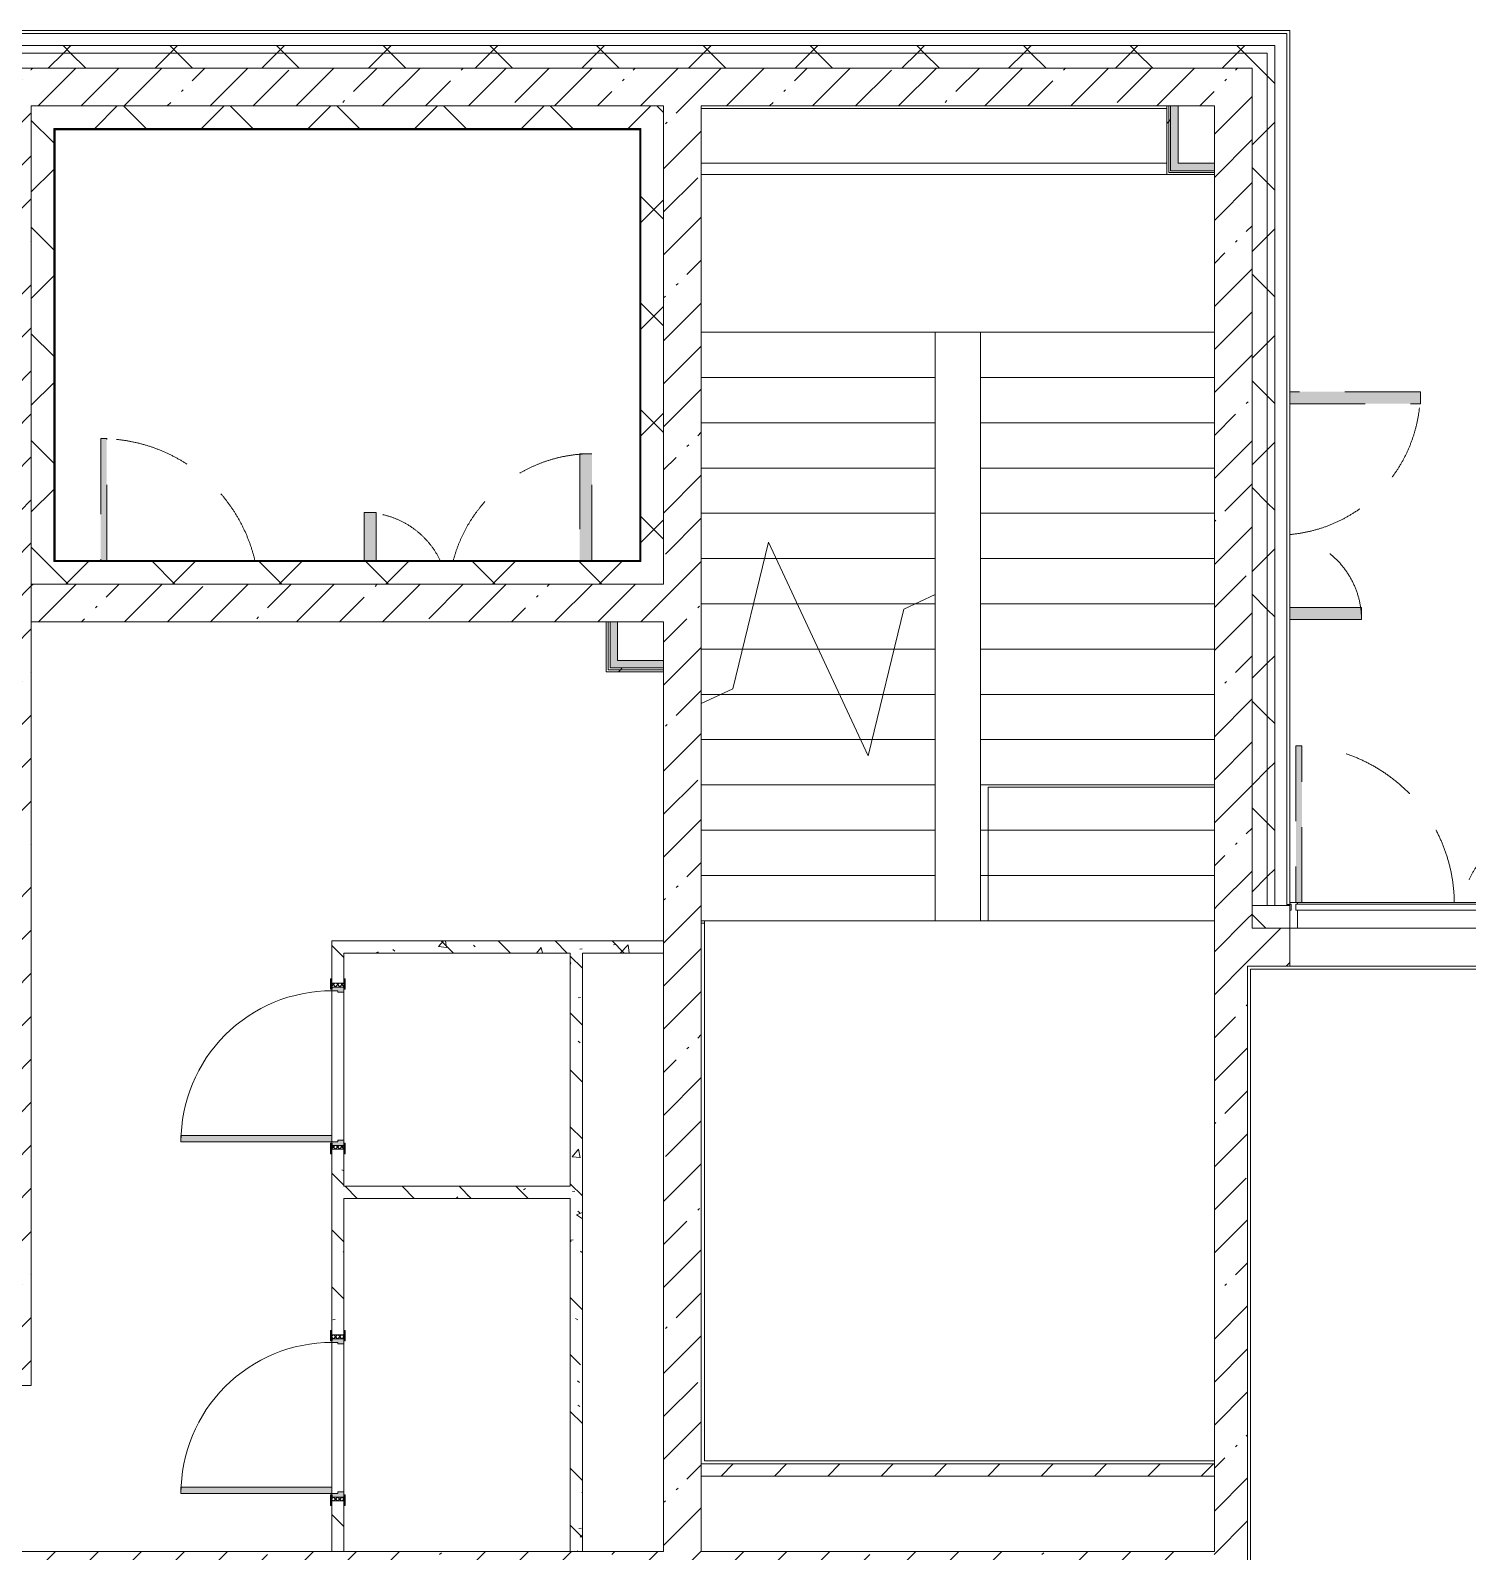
# Model space of a CAD drawing. Header units: millimetres. Extents: x -3917 to 185442, y -8553 to 29000.
# Drawn here: x 143396 to 152920, y 17270 to 27350 of the extents above; entities that cross this region are included whole.
import ezdxf

# ---------------------------------------------------------------- set-up
doc = ezdxf.new("R2010")
doc.units = ezdxf.units.MM
doc.linetypes.add('200_ШТРИХ__ш1_п0_6_', pattern=[800, 500, -300])
for name, color, linetype, lineweight in [('A-DETL-MBND-1', 7, '200_ШТРИХ__ш1_п0_6_', 9), ('A-GLAZ-2', 7, 'Continuous', 5), ('A-GLAZ-CWMG-4', 7, 'Continuous', 5), ('A-WALL', 7, 'Continuous', 9), ('A-WALL-4', 7, 'Continuous', 5), ('I-WALL-4', 7, 'Continuous', 5), ('S-STRS-1', 7, 'Continuous', 5), ('S-STRS-MBND-1', 7, 'Continuous', 5)]:
    doc.layers.add(name, color=color, linetype=linetype, lineweight=lineweight)
for name, color, linetype, lineweight, true_color in [('A-DOOR-1', 7, 'Continuous', 5, 0xaaaaaa), ('A-DOOR-2', 7, 'Continuous', 5, 0xe2e2e2), ('A-DOOR-FRAM-1', 7, 'Continuous', 5, 0xe2e2e2), ('A-DOOR-FRAM-2', 7, 'Continuous', 5, 0xaaaaaa), ('A-FLOR-2', 7, 'Continuous', 5, 0xaaaaaa), ('I-WALL-3', 7, 'Continuous', 9, 0xe7e7e7), ('I-WALL-6', 7, 'Continuous', 5, 0x787878)]:
    doc.layers.add(name, color=color, linetype=linetype, lineweight=lineweight, true_color=true_color)
pattern_1 = [(45, (58431.5, 0), (-353.5534, 353.5534), []), (135, (58431.5, 0), (-353.5534, -353.5534), [])]
pattern_2 = [(45, (58431.5, 0), (-285.1231, 285.1231), []), (45, (58716.64, 0), (-285.1231, 285.1231), [504.031, -100.806, 16.764, -84.042])]
pattern_3 = [(135, (58431.5, 0), (-377.1708, -377.1708), [533.4, -88.9, 17.78, -88.9]), (135, (58431.5, 376.94), (-377.1708, -377.1708), []), (50, (58431.5, 0), (637.6445, -55.7866), [66.675, -733.425]), (355, (58431.5, 0), (-123.3494, 668.699), [53.34, -586.74]), (100.451, (58484.65, -4.65), (514.299, 612.908), [56.665, -623.315]), (46.184, (58431.5, 177.8), (948.7764, -147.15), [100.012, -1100.137]), (96.636, (58510.6, 165.5), (830.909, 865.997), [84.998, -934.973]), (351.184, (58431.5, 177.8), (830.918, 865.988), [80.01, -880.11]), (21, (58520.4, 133.35), (530.6506, -357.9283), [66.675, -733.425]), (326, (58520.4, 133.35), (216.308, 644.6585), [53.34, -586.74]), (71.451, (58564.64, 103.5), (746.9596, 286.7243), [56.665, -623.315]), (37.5, (58431.52, 0), (10.81053, 295.9426), [16.764, -562.864, 16.764, -578.866, -588.962]), (37.5, (58431.52, 0), (10.81053, 295.9426), [-1175.258, 16.764, -572.198]), (7.5, (58431.52, 0), (233.8692, 350.6318), [16.764, -322.834, 16.764, -549.529, -224.472]), (7.5, (58431.52, 0), (233.8692, 350.6318), [-905.891, 16.764, -207.708]), (327.5, (58233.27, 0), (474.5678, -20.0513), [16.764, -205.486, 16.764, -676.656, -920.115]), (327.5, (58233.27, 0), (474.5678, -20.0513), [-915.67, 16.764, -903.351]), (317.5, (58144.37, 0), (518.4522, 88.9934), [16.764, -272.161, 16.764, -443.738, -653.415]), (317.5, (58144.37, 0), (518.4522, 88.9934), [-749.427, 16.764, -636.651])]
pattern_4 = [(45, (58431.5, 0), (-530.33, 530.33), []), (135, (58431.5, 0), (-530.33, -530.33), [])]

# ---------------------------------------------------------------- blocks, each defined once
blk = doc.blocks.new('110_Дверь_СКБ_2Ст_Внутренняя - ДН-7д_л__ ДОО_Дв_1450x2100h_Загрузочная_ Помещение холодильных камер-21737406-2_10_1_птичка')
at = {"layer": 'A-DETL-MBND-1'}
for points in [[(767.5, 283), (767.5, 990), (687.5, 990), (687.5, 283)], [(-662.5, 283), (-662.5, 600), (-742.5, 600), (-742.5, 283)]]:
    blk.add_hatch(color=256, dxfattribs=at).paths.add_polyline_path(points)
for p, q in [((767.5, 990), (687.5, 990)), ((687.5, 990), (687.5, 283)), ((767.5, 283), (767.5, 990)), ((-742.5, 600), (-742.5, 283)), ((-662.5, 600), (-742.5, 600)), ((-662.5, 283), (-662.5, 600))]:
    blk.add_line(p, q, dxfattribs=at)
for centre, radius, start, end in [((767.5, 40), 950, 90, 165), ((-742.5, 40), 560, 26.05405, 90)]:
    blk.add_arc(centre, radius, start, end, dxfattribs=at)
blk = doc.blocks.new('110_Дверь_СКБ_1Ст_Внутренняя1 - ДН-6д_ ДОО_Дв_1150x2100-24253098-2_10_1_птичка')
at = {"layer": 'A-DETL-MBND-1'}
blk.add_hatch(color=256, dxfattribs=at).paths.add_polyline_path([(-472.5, 283), (-472.5, 1090), (-512.5, 1090), (-512.5, 283)])
for p, q in [((-512.5, 1090), (-512.5, 283)), ((-472.5, 1090), (-512.5, 1090)), ((-472.5, 283), (-472.5, 1090))]:
    blk.add_line(p, q, dxfattribs=at)
blk.add_arc((-512.5, 40), 1050, 13.41257, 90, dxfattribs=at)
blk = doc.blocks.new('110_Дверь_СКБ_2Ст_Внутренняя - ДН-4д_ ДОО_Дв_1450x2100h_Лестничная клетка-23615437-2_10_1_птичка')
at = {"layer": 'A-DETL-MBND-1'}
for points in [[(-663, 990), (-743, 990), (-743, 125), (-663, 125), (-663, 279)], [(767, 125), (767, 600), (687, 600), (687, 125)]]:
    blk.add_hatch(color=256, dxfattribs=at).paths.add_polyline_path(points)
for p, q in [((-743, 990), (-743, 125)), ((-663, 990), (-743, 990)), ((-663, 125), (-663, 990)), ((767, 600), (687, 600)), ((687, 600), (687, 125)), ((767, 125), (767, 600))]:
    blk.add_line(p, q, dxfattribs=at)
for centre, radius, start, end in [((-743, 40), 950, 5.1855, 90), ((767, 40), 560, 90, 171.0757)]:
    blk.add_arc(centre, radius, start, end, dxfattribs=at)
blk = doc.blocks.new('110_Дверь_СКБ_1Ст_Внутренняя1 - Д-3 _п_ 1100x2100h_много всего-32422909-2_10_1_птичка')
at = {"layer": 'A-DOOR-1'}
h = blk.add_hatch(dxfattribs=at)
h.set_pattern_fill('FP_155', color=256, style=0, pattern_type=2)
h.set_pattern_definition([(135, (1751.41, 104.685), (-14.14214, -14.14214), []), (225, (1751.41, 104.685), (14.14214, -14.14214), [])])
h.paths.add_polyline_path([(537.5, -40), (562.5, -40), (562.5, 40), (537.5, 40)])
at = {"layer": 'A-DOOR-2'}
h = blk.add_hatch(color=256, dxfattribs=at)
h.paths.add_polyline_path([(-512.5, 40), (-512.5, -40), (-477.5, -40), (-477.5, 0), (-487.5, 0), (-487.5, 40)])
h.paths.add_polyline_path([(502.5, 0), (502.5, -40), (537.5, -40), (537.5, 40), (512.5, 40), (512.5, 0)])
at = {"layer": 'A-DOOR-FRAM-1'}
for points in [[(-487.5, 1040), (-487.5, 40), (-447.5, 40), (-447.5, 1040)], [(-567.5, 40), (-497.5, 40), (-497.5, 48), (-567.5, 48)], [(522.5, 40), (592.5, 40), (592.5, 48), (522.5, 48)], [(-567.5, -48), (-497.5, -48), (-497.5, -40), (-567.5, -40)], [(522.5, -48), (592.5, -48), (592.5, -40), (522.5, -40)]]:
    blk.add_hatch(color=256, dxfattribs=at).paths.add_polyline_path(points)
at = {"layer": 'A-DOOR-FRAM-2'}
h = blk.add_hatch(dxfattribs=at)
h.set_pattern_fill('FP_156', color=256, style=0, pattern_type=2)
h.set_pattern_definition([(45, (-371.384, 104.685), (-14.1421, 14.1421), []), (135, (-371.384, 104.685), (-14.1421, -14.1421), [])])
h.paths.add_polyline_path([(-537.5, 40), (-537.5, -40), (-512.5, -40), (-512.5, 40)])
at = {"layer": 'A-DOOR-1'}
for p, q in [((-487.5, 1040), (-487.5, 40)), ((-447.5, 1040), (-487.5, 1040)), ((-447.5, 40), (-447.5, 1040)), ((-487.5, 40), (-447.5, 40))]:
    blk.add_line(p, q, dxfattribs=at)
blk.add_arc((-487.5, 40), 1000, 360, 90, dxfattribs=at)
at = {"layer": 'A-DOOR-FRAM-2'}
for p, q in [((-497.5, 48), (-567.5, 48)), ((-567.5, 48), (-567.5, 40)), ((-567.5, 40), (-497.5, 40)), ((-512.5, 40), (-537.5, 40)), ((-537.5, 40), (-537.5, -40)), ((-487.5, 40), (-512.5, 40)), ((-512.5, 40), (-512.5, -40)), ((-512.5, -40), (-512.5, 40)), ((-497.5, 40), (-512.5, 40)), ((-512.5, 40), (-512.5, 39)), ((-512.5, 39), (-497.5, 39)), ((-497.5, 40), (-497.5, 48)), ((-497.5, 39), (-497.5, 40)), ((-487.5, 0), (-487.5, 40)), ((-477.5, 0), (-487.5, 0)), ((-477.5, -40), (-477.5, 0)), ((512.5, 0), (502.5, 0)), ((502.5, 0), (502.5, -40)), ((512.5, 40), (512.5, 0)), ((537.5, 40), (512.5, 40)), ((592.5, 48), (522.5, 48)), ((522.5, 48), (522.5, 40)), ((537.5, 40), (522.5, 40)), ((522.5, 40), (522.5, 39)), ((522.5, 40), (592.5, 40)), ((522.5, 39), (537.5, 39)), ((537.5, -40), (537.5, 40)), ((562.5, 40), (537.5, 40)), ((537.5, 40), (537.5, -40)), ((537.5, 39), (537.5, 40)), ((562.5, -40), (562.5, 40)), ((592.5, 40), (592.5, 48)), ((-497.5, -40), (-567.5, -40)), ((-567.5, -40), (-567.5, -48)), ((-567.5, -48), (-497.5, -48)), ((-537.5, -40), (-512.5, -40)), ((-497.5, -39), (-512.5, -39)), ((-512.5, -39), (-512.5, -40)), ((-512.5, -40), (-477.5, -40)), ((-512.5, -40), (-497.5, -40)), ((-497.5, -40), (-497.5, -39)), ((-497.5, -48), (-497.5, -40)), ((502.5, -40), (537.5, -40)), ((537.5, -39), (522.5, -39)), ((522.5, -39), (522.5, -40)), ((522.5, -40), (537.5, -40)), ((592.5, -40), (522.5, -40)), ((522.5, -40), (522.5, -48)), ((522.5, -48), (592.5, -48)), ((537.5, -40), (537.5, -39)), ((537.5, -40), (562.5, -40)), ((592.5, -48), (592.5, -40))]:
    blk.add_line(p, q, dxfattribs=at)
blk = doc.blocks.new('DRS_ДПУ_распашная__2Ст_Прямоугольная1 - ВН-4_ Нр_ДО_1500х2200 глухая-26741401-2_10_1_птичка')
at = {"layer": 'A-DETL-MBND-1'}
h = blk.add_hatch(color=256, dxfattribs=at)
h.paths.add_polyline_path([(-760, 10), (-730, 10), (-730, 1050), (-770, 1050), (-770, 10)])
h.paths.add_polyline_path([(-760, 0), (-760, 10), (-770, 0)])
h = blk.add_hatch(color=256, dxfattribs=at)
h.paths.add_polyline_path([(760, 0), (770, 0), (760, 10)])
h.paths.add_polyline_path([(770, 10), (770, 423), (730, 423), (735, 10), (760, 10)])
for p, q in [((-770, 1050), (-770, 10)), ((-730, 1050), (-770, 1050)), ((-730, 10), (-730, 1050)), ((770, 423), (730, 423)), ((730, 423), (730, 10)), ((770, 10), (770, 423))]:
    blk.add_line(p, q, dxfattribs=at)
for centre, radius, start, end in [((-770, 0), 1050, 0.552, 90), ((770, 0), 423, 90, 178.6103)]:
    blk.add_arc(centre, radius, start, end, dxfattribs=at)
blk = doc.blocks.new('Прямоугольный импост - Импост структурный с накладкой - 170мм-23713232-2_10_1_птичка')
at = {"layer": 'A-DETL-MBND-1'}
blk.add_line((0, 0), (-10, 0), dxfattribs=at)
blk = doc.blocks.new('Прямоугольный импост - Импост структурный с накладкой - 170мм-22874499-2_10_1_птичка')
at = {"layer": 'A-GLAZ-CWMG-4'}
for p, q in [((0, 160), (-50, 160)), ((-50, 160), (-50, 40)), ((0, 40), (0, 160)), ((-50, 40), (-40, 40)), ((-40, 0), (-50, 0)), ((-50, 0), (-50, -10)), ((-40, 40), (-40, 0)), ((-10, 0), (-10, 40)), ((-10, 40), (0, 40)), ((0, 0), (-10, 0)), ((0, -10), (0, 0)), ((-50, -10), (0, -10))]:
    blk.add_line(p, q, dxfattribs=at)
blk = doc.blocks.new('PNS_Панель прямоугольная1 - Нр_Стекло - 40мм-22959730-2_10_1_птичка')
at = {"layer": 'A-GLAZ-2'}
for p, q in [((-770, 0), (770, 0)), ((770, 0), (-770, 0)), ((-760, -40), (760, -40))]:
    blk.add_line(p, q, dxfattribs=at)
blk = doc.blocks.new('Прямоугольный импост - Импост структурный с накладкой - 170мм-22855553-2_10_1_птичка')
at = {"layer": 'A-GLAZ-CWMG-4'}
for p, q in [((93360, 21560), (93360, 21570)), ((93360, 21570), (94880, 21570)), ((94880, 21570), (94880, 21560)), ((93360, 21400), (94880, 21400))]:
    blk.add_line(p, q, dxfattribs=at)
blk = doc.blocks.new('Зашивка приборов отопления33 - Зашивка приборов отопления-33324347-2_10_1_птичка')
at = {"layer": 'A-WALL-4'}
for p, q in [((124366, 19499), (121281, 19499)), ((121281, 19136), (124366, 19136)), ((124366, 19136), (121281, 19136)), ((121281, 19061), (124366, 19061))]:
    blk.add_line(p, q, dxfattribs=at)

msp = doc.modelspace()

# ---------------------------------------------------------------- hatches: boundary and pattern name
at = {"layer": 'A-WALL-4'}
h = msp.add_hatch(dxfattribs=at)
h.set_pattern_fill('FP_115', color=256, style=0, pattern_type=2)
h.set_pattern_definition(pattern_1)
h.paths.add_polyline_path([(150040.3, 27200), (151591.5, 27200), (151591.5, 27250), (138781.5, 27250), (138781.5, 27200), (148185.3, 27200)])
h.paths.add_polyline_path([(136281.5, 27200), (136281.5, 27250), (134771.5, 27250), (134771.5, 27200), (136127.5, 27200)])
h.paths.add_polyline_path([(126388.5, 27200), (126391.5, 27200), (126388.5, 27250), (124591.5, 27250), (124591.5, 27200), (125924.8, 27200)])
h.paths.add_polyline_path([(127779.8, 27200), (132671.5, 27200), (132671.5, 27250), (127291.5, 27250), (127291.5, 27200)])
h.paths.add_polyline_path([(122611.5, 27200), (123691.5, 27200), (123691.5, 27250), (122611.5, 27250)])
h.paths.add_polyline_path([(113441.4, 27200), (113441.4, 27250), (112291.7, 27250), (112291.7, 27200), (112939.5, 27200)])
h.paths.add_polyline_path([(108301.9, 27200), (109191.7, 27200), (109191.7, 27250), (108091.8, 27250), (108091.8, 27200)])
h.paths.add_polyline_path([(114341.4, 27200), (115591.5, 27200), (115591.5, 27250), (114341.4, 27250)])
h.paths.add_polyline_path([(119471.5, 27200), (119471.5, 27250), (118291.5, 27250), (118291.5, 27200), (119432.1, 27200)])
h.paths.add_polyline_path([(102838.5, 27200), (102838.5, 27250), (100441.5, 27250), (100441.5, 27200), (101809.3, 27200)])
h.paths.add_polyline_path([(105938.5, 27200), (107191.8, 27200), (107191.8, 27250), (105938.5, 27250)])
h = msp.add_hatch(dxfattribs=at)
h.set_pattern_fill('FP_115', color=256, style=0, pattern_type=2)
h.set_pattern_definition(pattern_1)
h.paths.add_polyline_path([(151641.5, 21550), (151641.5, 27250), (151591.5, 27250), (151591.5, 21550)])
h = msp.add_hatch(dxfattribs=at)
h.set_pattern_fill('FP_115', color=256, style=0, pattern_type=2)
h.set_pattern_definition(pattern_1)
h.paths.add_polyline_path([(150040.3, 27100), (151491.5, 27100), (151491.5, 27200), (138781.5, 27200), (138781.5, 27100), (148185.3, 27100)])
h.paths.add_polyline_path([(123691.5, 27100), (123691.5, 27200), (122611.5, 27200), (122611.5, 27100), (123386.7, 27100)])
h.paths.add_polyline_path([(127291.5, 27100), (132671.5, 27100), (132671.5, 27200), (127291.5, 27200)])
h.paths.add_polyline_path([(126391.5, 27100), (126388.5, 27200), (124591.5, 27200), (124591.5, 27100), (126388.5, 27100)])
h.paths.add_polyline_path([(136281.5, 27100), (136281.5, 27200), (134771.5, 27200), (134771.5, 27100), (136127.5, 27100)])
h.paths.add_polyline_path([(118504.6, 27100), (119471.5, 27100), (119471.5, 27200), (118291.5, 27200), (118291.5, 27100)])
h.paths.add_polyline_path([(112291.7, 27100), (113441.4, 27100), (113441.4, 27200), (112291.7, 27200)])
h.paths.add_polyline_path([(115258.3, 27100), (115591.5, 27100), (115591.5, 27200), (114341.4, 27200), (114341.4, 27100), (114794.5, 27100)])
h.paths.add_polyline_path([(105938.5, 27100), (107191.8, 27100), (107191.8, 27200), (105938.5, 27200)])
h.paths.add_polyline_path([(108796.3, 27100), (109191.7, 27100), (109191.7, 27200), (108091.8, 27200), (108091.8, 27100), (108301.9, 27100)])
h.paths.add_polyline_path([(102838.5, 27100), (102838.5, 27200), (100491.5, 27200), (100491.5, 27100), (101809.3, 27100)])
h = msp.add_hatch(dxfattribs=at)
h.set_pattern_fill('FP_115', color=256, style=0, pattern_type=2)
h.set_pattern_definition(pattern_1)
h.paths.add_polyline_path([(151591.5, 21550), (151591.5, 27200), (151491.5, 27200), (151491.5, 21550)])
h = msp.add_hatch(dxfattribs=at)
h.set_pattern_fill('FP_115', color=256, style=0, pattern_type=2)
h.set_pattern_definition(pattern_1)
h.paths.add_polyline_path([(143551.5, 23680), (143547.7, 26850), (143401.5, 26850), (143401.5, 23680), (143547.7, 23680)])
h = msp.add_hatch(dxfattribs=at)
h.set_pattern_fill('FP_115', color=256, style=0, pattern_type=2)
h.set_pattern_definition(pattern_1)
h.paths.add_polyline_path([(146330.2, 26700), (147441.5, 26700), (147441.5, 26850), (143551.5, 26850), (143554.5, 26700), (144475.2, 26700)])
h = msp.add_hatch(dxfattribs=at)
h.set_pattern_fill('FP_115', color=256, style=0, pattern_type=2)
h.set_pattern_definition(pattern_1)
h.paths.add_polyline_path([(147591.5, 23680), (147591.5, 26850), (147441.5, 26850), (147441.5, 23680)])
h = msp.add_hatch(dxfattribs=at)
h.set_pattern_fill('FP_115', color=256, style=0, pattern_type=2)
h.set_pattern_definition(pattern_1)
h.paths.add_polyline_path([(147441.5, 23680), (147438.5, 23830), (143551.5, 23830), (143551.5, 23680), (147433.5, 23680)])
h = msp.add_hatch(dxfattribs=at)
h.set_pattern_fill('FP_115', color=256, style=0, pattern_type=2)
h.set_pattern_definition(pattern_1)
h.paths.add_polyline_path([(183661.5, 21400), (183661.5, 21550), (178581.7, 21550), (178581.7, 21400), (183511.5, 21400)])
h.paths.add_polyline_path([(177681.7, 21400), (177681.7, 21550), (176332, 21550), (176332, 21400), (176938.4, 21400)])
h.paths.add_polyline_path([(164880.6, 21400), (165282, 21400), (165282, 21550), (163981.7, 21550), (163981.7, 21400), (164481.5, 21400)])
h.paths.add_polyline_path([(167482, 21400), (167482, 21550), (166182, 21550), (166182, 21400), (166735.7, 21400)])
h.paths.add_polyline_path([(168382, 21400), (169681.5, 21400), (169681.5, 21550), (168382, 21550)])
h.paths.add_polyline_path([(174532, 21400), (175432, 21400), (175432, 21550), (174032, 21550), (174032, 21400), (174155.8, 21400)])
h.paths.add_polyline_path([(170581.5, 21400), (171732, 21400), (171732, 21550), (170581.5, 21550)])
h.paths.add_polyline_path([(158388, 21400), (159581.5, 21400), (159581.5, 21550), (155041.5, 21550), (155041.5, 21400), (157460.5, 21400)])
h.paths.add_polyline_path([(160481.5, 21400), (161681.7, 21400), (161681.7, 21550), (160481.5, 21550)])
h.paths.add_polyline_path([(151741.5, 21400), (151741.5, 21550), (151491.5, 21550), (151491.5, 21400)])
at = {"layer": 'I-WALL-3'}
for points in [[(151001.5, 26420), (151001.5, 26850), (150951.5, 26850), (150951.5, 26420), (150967.8, 26420)], [(151241.5, 26420), (151241.5, 26470), (151001.5, 26470), (151001.5, 26420)], [(147286.5, 23125), (147286.5, 23430), (147236.5, 23430), (147236.5, 23125), (147257.7, 23125)], [(147591.5, 23125), (147591.5, 23175), (147286.5, 23175), (147286.5, 23125)]]:
    msp.add_hatch(color=256, dxfattribs=at).paths.add_polyline_path(points)
at = {"layer": 'I-WALL-4'}
h = msp.add_hatch(dxfattribs=at)
h.set_pattern_fill('FP_123', color=256, style=0, pattern_type=2)
h.set_pattern_definition(pattern_2)
h.paths.add_polyline_path([(143181.5, 18370), (143401.5, 18370), (143401.5, 27100), (143181.5, 27100), (143181.5, 18740.9)])
h = msp.add_hatch(dxfattribs=at)
h.set_pattern_fill('FP_123', color=256, style=0, pattern_type=2)
h.set_pattern_definition(pattern_2)
h.paths.add_polyline_path([(147591.5, 26850), (147591.5, 27100), (143401.5, 27100), (143401.5, 26850), (147441.5, 26850)])
h = msp.add_hatch(dxfattribs=at)
h.set_pattern_fill('FP_123', color=256, style=0, pattern_type=2)
h.set_pattern_definition(pattern_2)
h.paths.add_polyline_path([(147591.5, 17270), (147841.5, 17270), (147841.5, 27100), (147591.5, 27100), (147591.5, 18162.4)])
h = msp.add_hatch(dxfattribs=at)
h.set_pattern_fill('FP_123', color=256, style=0, pattern_type=2)
h.set_pattern_definition(pattern_2)
h.paths.add_polyline_path([(150040.3, 26850), (151241.5, 26850), (151241.5, 27100), (147841.5, 27100), (147841.5, 26850), (148185.3, 26850)])
h = msp.add_hatch(dxfattribs=at)
h.set_pattern_fill('FP_123', color=256, style=0, pattern_type=2)
h.set_pattern_definition(pattern_2)
h.paths.add_polyline_path([(151461.5, 21550), (151491.5, 21558), (151491.5, 27100), (151241.5, 27100), (151241.5, 21550), (151431.6, 21550)])
h.paths.add_polyline_path([(151491.5, 21400), (151491.5, 21550), (151461.5, 21550), (151461.5, 21400)])
h = msp.add_hatch(dxfattribs=at)
h.set_pattern_fill('FP_227', color=256, style=0, pattern_type=2)
h.set_pattern_definition(pattern_4)
h.paths.add_polyline_path([(150939, 26395), (150939, 26850), (150926.5, 26850), (150926.5, 26395)])
h = msp.add_hatch(dxfattribs=at)
h.set_pattern_fill('FP_227', color=256, style=0, pattern_type=2)
h.set_pattern_definition(pattern_4)
h.paths.add_polyline_path([(150951.5, 26407.5), (150951.5, 26850), (150939, 26850), (150939, 26407.5)])
h = msp.add_hatch(dxfattribs=at)
h.set_pattern_fill('FP_123', color=256, style=0, pattern_type=2)
h.set_pattern_definition(pattern_2)
h.paths.add_polyline_path([(147591.5, 23430), (147591.5, 23680), (143401.5, 23680), (143401.5, 23430), (147286.5, 23430)])
h = msp.add_hatch(dxfattribs=at)
h.set_pattern_fill('FP_227', color=256, style=0, pattern_type=2)
h.set_pattern_definition(pattern_4)
h.paths.add_polyline_path([(147224, 23100), (147591.5, 23100), (147591.5, 23112.5), (147224, 23112.5)])
h = msp.add_hatch(dxfattribs=at)
h.set_pattern_fill('FP_227', color=256, style=0, pattern_type=2)
h.set_pattern_definition(pattern_4)
h.paths.add_polyline_path([(147591.5, 23112.5), (147591.5, 23125), (147236.5, 23125), (147236.5, 23112.5), (147286.5, 23112.5)])
h = msp.add_hatch(dxfattribs=at)
h.set_pattern_fill('FP_123', color=256, style=0, pattern_type=2)
h.set_pattern_definition(pattern_2)
h.paths.add_polyline_path([(151431.5, 13400), (151461.5, 13400), (151461.5, 13620), (151431.5, 13620), (151431.6, 13628), (151461.5, 13628), (151461.5, 21550), (151241.5, 21550), (151241.5, 13400)])
h = msp.add_hatch(dxfattribs=at)
h.set_pattern_fill('FP_123', color=256, style=0, pattern_type=2)
h.set_pattern_definition(pattern_2)
h.paths.add_polyline_path([(159011.5, 21150), (159011.5, 21400), (155041.5, 21400), (155041.5, 21150), (158751.5, 21150)])
h.paths.add_polyline_path([(151741.5, 21150), (151741.5, 21400), (151461.5, 21400), (151461.5, 21150)])
h = msp.add_hatch(dxfattribs=at)
h.set_pattern_fill('FP_127', color=256, style=0, pattern_type=2)
h.set_pattern_definition([(45, (58431.52, 0), (-176.7767, 176.7767), [])])
h.paths.add_polyline_path([(151241.5, 17770), (151241.5, 17850), (147841.5, 17850), (147841.5, 17770), (150040.3, 17770)])
h = msp.add_hatch(dxfattribs=at)
h.set_pattern_fill('FP_123', color=256, style=0, pattern_type=2)
h.set_pattern_definition(pattern_2)
h.paths.add_polyline_path([(143181.5, 16300), (143401.5, 16300), (143401.5, 17270), (143181.5, 17270), (143181.5, 17005.5)])
h = msp.add_hatch(dxfattribs=at)
h.set_pattern_fill('FP_123', color=256, style=0, pattern_type=2)
h.set_pattern_definition(pattern_2)
h.paths.add_polyline_path([(144701.5, 17050), (144921.5, 17050), (144921.5, 17270), (143401.5, 17270), (143401.5, 17050), (144475.2, 17050)])
h = msp.add_hatch(dxfattribs=at)
h.set_pattern_fill('FP_123', color=256, style=0, pattern_type=2)
h.set_pattern_definition(pattern_2)
h.paths.add_polyline_path([(151241.5, 17050), (151241.5, 17270), (144921.5, 17270), (144921.5, 17050), (150040.3, 17050)])
at = {"layer": 'I-WALL-6'}
h = msp.add_hatch(dxfattribs=at)
h.set_pattern_fill('FP_136', color=256, style=0, pattern_type=2)
h.set_pattern_definition(pattern_3)
h.paths.add_polyline_path([(147591.5, 21235.8), (147591.5, 21315.8), (145393.2, 21315.8), (145393.2, 21235.8), (147053.2, 21235.8)])
h = msp.add_hatch(dxfattribs=at)
h.set_pattern_fill('FP_136', color=256, style=0, pattern_type=2)
h.set_pattern_definition(pattern_3)
h.paths.add_polyline_path([(145393.2, 17270), (145473.2, 17270), (145473.2, 17605.4), (145393.2, 17605.4), (145393.2, 17575.4)])
h.paths.add_polyline_path([(145393.2, 18705.4), (145473.2, 18705.4), (145473.2, 19935.8), (145393.2, 19935.8), (145393.2, 18735.4)])
h.paths.add_polyline_path([(145473.2, 21035.8), (145473.2, 21235.8), (145393.2, 21235.8), (145393.2, 21035.8)])
h = msp.add_hatch(dxfattribs=at)
h.set_pattern_fill('FP_136', color=256, style=0, pattern_type=2)
h.set_pattern_definition(pattern_3)
h.paths.add_polyline_path([(147053.2, 16180), (147053.2, 17050), (146973.2, 17050), (146973.2, 16180)])
h.paths.add_polyline_path([(147053.2, 17270), (147053.2, 21235.8), (146973.2, 21235.8), (146973.2, 17270)])
h = msp.add_hatch(dxfattribs=at)
h.set_pattern_fill('FP_136', color=256, style=0, pattern_type=2)
h.set_pattern_definition(pattern_3)
h.paths.add_polyline_path([(146973.2, 19610), (146973.2, 19690), (145473.2, 19690), (145473.2, 19610), (146330.2, 19610)])

# ---------------------------------------------------------------- linework, layer by layer
at = {"layer": 'A-FLOR-2'}
for p, q in [((151241.5, 22335), (149741.5, 22335)), ((149741.5, 22335), (149741.5, 21450)), ((147862.5, 21435), (147841.5, 21435)), ((147862.5, 21450), (147862.5, 17871)), ((151241.5, 21450), (149391.5, 21450)), ((151481.5, 21130), (151481.5, 13628)), ((153611.5, 21130), (151481.5, 21130)), ((153611.5, 21150), (151741.5, 21150)), ((147862.5, 17871), (151241.5, 17871))]:
    msp.add_line(p, q, dxfattribs=at)
at = {"layer": 'A-WALL'}
for p, q in [((151721.5, 27330), (138781.5, 27330)), ((151721.5, 21550), (151721.5, 27330)), ((151641.5, 27250), (138781.5, 27250)), ((151641.5, 21550), (151641.5, 27250)), ((151591.5, 27200), (138781.5, 27200)), ((151591.5, 21550), (151591.5, 27200)), ((151491.5, 27100), (151491.5, 21400)), ((143401.5, 26850), (143559.5, 26850)), ((147433.5, 26850), (147591.5, 26850)), ((147591.5, 23680), (147591.5, 26850)), ((150939, 26407.5), (150939, 26850)), ((150951.5, 26420), (150951.5, 26850)), ((143551.5, 23830), (143551.5, 26700)), ((143551.5, 26700), (147441.5, 26700)), ((143554.5, 23833), (143554.5, 26697)), ((143554.5, 26697), (147438.5, 26697)), ((147438.5, 26697), (147438.5, 23833)), ((147441.5, 26700), (147441.5, 23830)), ((151241.5, 26420), (150951.5, 26420)), ((151241.5, 26395), (151241.5, 26470)), ((151241.5, 26407.5), (150939, 26407.5)), ((143551.5, 23830), (147441.5, 23830)), ((143554.5, 23833), (147438.5, 23833)), ((147286.5, 23430), (147211.5, 23430)), ((147224, 23112.5), (147224, 23430)), ((147236.5, 23125), (147236.5, 23430)), ((147591.5, 23112.5), (147224, 23112.5)), ((147591.5, 23125), (147236.5, 23125)), ((147591.5, 23100), (147591.5, 23175)), ((151241.5, 21550), (151241.5, 21150)), ((151741.5, 21550), (151491.5, 21550)), ((151721.5, 21558), (151741.5, 21558)), ((151741.5, 21553), (151721.5, 21553)), ((151491.5, 21400), (151741.5, 21400)), ((147591.5, 21235.8), (147591.5, 21315.8)), ((147841.5, 17850), (147841.5, 17770)), ((151241.5, 17770), (151241.5, 17850)), ((145393.2, 17270), (145473.2, 17270)), ((146973.2, 17270), (147053.2, 17270))]:
    msp.add_line(p, q, dxfattribs=at)
at = {"layer": 'A-WALL-4'}
for p, q in [((151741.5, 27350), (113441.4, 27350)), ((151741.5, 21400), (151741.5, 27350)), ((142631.5, 27100), (151491.5, 27100)), ((143559.5, 23838), (143559.5, 26692)), ((143559.5, 26692), (147433.5, 26692)), ((147433.5, 26692), (147433.5, 23838)), ((147433.5, 23838), (143559.5, 23838)), ((143401.5, 23680), (147591.5, 23680))]:
    msp.add_line(p, q, dxfattribs=at)
at = {"layer": 'I-WALL-4'}
for p, q in [((151491.5, 27100), (147591.5, 27100)), ((143401.5, 18370), (143401.5, 26850)), ((143559.5, 26850), (147433.5, 26850)), ((147841.5, 17850), (147841.5, 26850)), ((147841.5, 26850), (151241.5, 26850)), ((150926.5, 26850), (150926.5, 26395)), ((151001.5, 26470), (151001.5, 26850)), ((151241.5, 26850), (151241.5, 26470)), ((151241.5, 26470), (151001.5, 26470)), ((150926.5, 26395), (151241.5, 26395)), ((151241.5, 26395), (151241.5, 17850)), ((143401.5, 23430), (147211.5, 23430)), ((147211.5, 23430), (147211.5, 23100)), ((147286.5, 23430), (147591.5, 23430)), ((147286.5, 23175), (147286.5, 23430)), ((147591.5, 23430), (147591.5, 23175)), ((147211.5, 23100), (147591.5, 23100)), ((147591.5, 23175), (147286.5, 23175)), ((147591.5, 23100), (147591.5, 21315.8)), ((151741.5, 21150), (151741.5, 21400)), ((147591.5, 21315.8), (145393.2, 21315.8)), ((145393.2, 21315.8), (145393.2, 21065.8)), ((145473.2, 21235.8), (146973.2, 21235.8)), ((145473.2, 21065.8), (145473.2, 21235.8)), ((146973.2, 21235.8), (146973.2, 19690)), ((147053.2, 21235.8), (147591.5, 21235.8)), ((147053.2, 17270), (147053.2, 21235.8)), ((147591.5, 21235.8), (147591.5, 17270)), ((151461.5, 13628), (151461.5, 21150)), ((151461.5, 21150), (151741.5, 21150)), ((145393.2, 20025.8), (145393.2, 20985.8)), ((145473.2, 20975.8), (145473.2, 19995.8)), ((145393.2, 19905.8), (145393.2, 18735.4)), ((145473.2, 19690), (145473.2, 19905.8)), ((146973.2, 19690), (145473.2, 19690)), ((145473.2, 18735.4), (145473.2, 19610)), ((145473.2, 19610), (146973.2, 19610)), ((146973.2, 19610), (146973.2, 17270)), ((145393.2, 17695.4), (145393.2, 18655.4)), ((145473.2, 18645.4), (145473.2, 17665.4)), ((143181.5, 18370), (143401.5, 18370)), ((151241.5, 17850), (147841.5, 17850)), ((147841.5, 17270), (147841.5, 17770)), ((147841.5, 17770), (151241.5, 17770)), ((151241.5, 17770), (151241.5, 17270)), ((145393.2, 17575.4), (145393.2, 17270)), ((145473.2, 17270), (145473.2, 17575.4)), ((145393.2, 17270), (143181.5, 17270)), ((146973.2, 17270), (145473.2, 17270)), ((147591.5, 17270), (147053.2, 17270)), ((151241.5, 17270), (147841.5, 17270))]:
    msp.add_line(p, q, dxfattribs=at)
at = {"layer": 'S-STRS-1'}
for p, q in [((147841.5, 25350), (149391.5, 25350)), ((147841.5, 25350), (149391.5, 25350)), ((149391.5, 25350), (149691.5, 25350)), ((149391.5, 25050), (149391.5, 25350)), ((151241.5, 25350), (149691.5, 25350)), ((149691.5, 25350), (149691.5, 25050)), ((151241.5, 25350), (149691.5, 25350)), ((147841.5, 25050), (149391.5, 25050)), ((147841.5, 25050), (149391.5, 25050)), ((149391.5, 24750), (149391.5, 25050)), ((149691.5, 25050), (149691.5, 24750)), ((151241.5, 25050), (149691.5, 25050)), ((151241.5, 25050), (149691.5, 25050)), ((147841.5, 24750), (149391.5, 24750)), ((147841.5, 24750), (149391.5, 24750)), ((149391.5, 24450), (149391.5, 24750)), ((149691.5, 24750), (149691.5, 24450)), ((151241.5, 24750), (149691.5, 24750)), ((151241.5, 24750), (149691.5, 24750)), ((147841.5, 24450), (149391.5, 24450)), ((147841.5, 24450), (149391.5, 24450)), ((149391.5, 24150), (149391.5, 24450)), ((149691.5, 24450), (149691.5, 24150)), ((151241.5, 24450), (149691.5, 24450)), ((151241.5, 24450), (149691.5, 24450)), ((147841.5, 24150), (149391.5, 24150)), ((147841.5, 24150), (149391.5, 24150)), ((149391.5, 23850), (149391.5, 24150)), ((149691.5, 24150), (149691.5, 23850)), ((151241.5, 24150), (149691.5, 24150)), ((151241.5, 24150), (149691.5, 24150)), ((147841.5, 23850), (148260.1, 23850)), ((147841.5, 23850), (148260.1, 23850)), ((148260.1, 23850), (148336.7, 23850)), ((148260.1, 23850), (148336.7, 23850)), ((148336.7, 23850), (149391.5, 23850)), ((148336.7, 23850), (149391.5, 23850)), ((149391.5, 23611.4), (149391.5, 23850)), ((149691.5, 23850), (149691.5, 23550)), ((151241.5, 23850), (149691.5, 23850)), ((151241.5, 23850), (149691.5, 23850)), ((149391.5, 23550), (149391.5, 23611.4)), ((147841.5, 23550), (148185.3, 23550)), ((147841.5, 23550), (148185.3, 23550)), ((148187.2, 23550), (148476.6, 23550)), ((148187.2, 23550), (148476.6, 23550)), ((148476.6, 23550), (149259.9, 23550)), ((148476.6, 23550), (149259.9, 23550)), ((149259.9, 23550), (149391.5, 23550)), ((149259.9, 23550), (149391.5, 23550)), ((149391.5, 23250), (149391.5, 23550)), ((149691.5, 23550), (149691.5, 23250)), ((151241.5, 23550), (149691.5, 23550)), ((151241.5, 23550), (149691.5, 23550)), ((147841.5, 23250), (148114.3, 23250)), ((147841.5, 23250), (148114.3, 23250)), ((148114.3, 23250), (148616.5, 23250)), ((148114.3, 23250), (148616.5, 23250)), ((148616.5, 23250), (149118.8, 23250)), ((148616.5, 23250), (149118.8, 23250)), ((149118.8, 23250), (149391.5, 23250)), ((149118.8, 23250), (149391.5, 23250)), ((149391.5, 22950), (149391.5, 23250)), ((149691.5, 23250), (149691.5, 22950)), ((151241.5, 23250), (149691.5, 23250)), ((151241.5, 23250), (149691.5, 23250)), ((147841.5, 22950), (147973.2, 22950)), ((147841.5, 22950), (147973.2, 22950)), ((147973.2, 22950), (148756.4, 22950)), ((147973.2, 22950), (148756.4, 22950)), ((148756.4, 22950), (149045.9, 22950)), ((148756.4, 22950), (149045.9, 22950)), ((149045.9, 22950), (149391.5, 22950)), ((149045.9, 22950), (149391.5, 22950)), ((149391.5, 22650), (149391.5, 22950)), ((149691.5, 22950), (149691.5, 22650)), ((151241.5, 22950), (149691.5, 22950)), ((151241.5, 22950), (149691.5, 22950)), ((147841.5, 22650), (148896.3, 22650)), ((147841.5, 22650), (148896.3, 22650)), ((148896.3, 22650), (148972.9, 22650)), ((148896.3, 22650), (148972.9, 22650)), ((148972.9, 22650), (149391.5, 22650)), ((148972.9, 22650), (149391.5, 22650)), ((149391.5, 22350), (149391.5, 22650)), ((149691.5, 22650), (149691.5, 22350)), ((151241.5, 22650), (149691.5, 22650)), ((151241.5, 22650), (149691.5, 22650)), ((147841.5, 22350), (149391.5, 22350)), ((147841.5, 22350), (149391.5, 22350)), ((149391.5, 22050), (149391.5, 22350)), ((151241.5, 22350), (149691.5, 22350)), ((147841.5, 22050), (149391.5, 22050)), ((147841.5, 22050), (149391.5, 22050)), ((149391.5, 21750), (149391.5, 22050)), ((147841.5, 21750), (149391.5, 21750)), ((147841.5, 21750), (149391.5, 21750)), ((149391.5, 21450), (149391.5, 21750)), ((147841.5, 21450), (149391.5, 21450)), ((147841.5, 21450), (149391.5, 21450))]:
    msp.add_line(p, q, dxfattribs=at)
at = {"layer": 'S-STRS-MBND-1'}
for p, q in [((147841.5, 26850), (147841.5, 25350)), ((151241.5, 26850), (147841.5, 26850)), ((151241.5, 25350), (151241.5, 26850)), ((147841.5, 25350), (149391.5, 25350)), ((147841.5, 23550), (147841.5, 25350)), ((147841.5, 25350), (149391.5, 25350)), ((149391.5, 25350), (149691.5, 25350)), ((149391.5, 23611.4), (149391.5, 25350)), ((151241.5, 25350), (149691.5, 25350)), ((149691.5, 25350), (149691.5, 21450)), ((151241.5, 25350), (149691.5, 25350)), ((151241.5, 25350), (151241.5, 21450)), ((147841.5, 25050), (149391.5, 25050)), ((147841.5, 25050), (149391.5, 25050)), ((151241.5, 25050), (149691.5, 25050)), ((151241.5, 25050), (149691.5, 25050)), ((147841.5, 24750), (149391.5, 24750)), ((147841.5, 24750), (149391.5, 24750)), ((151241.5, 24750), (149691.5, 24750)), ((151241.5, 24750), (149691.5, 24750)), ((147841.5, 24450), (149391.5, 24450)), ((147841.5, 24450), (149391.5, 24450)), ((151241.5, 24450), (149691.5, 24450)), ((151241.5, 24450), (149691.5, 24450)), ((147841.5, 24150), (149391.5, 24150)), ((147841.5, 24150), (149391.5, 24150)), ((151241.5, 24150), (149691.5, 24150)), ((151241.5, 24150), (149691.5, 24150)), ((148286.3, 23958.1), (148050.1, 22985.9)), ((148946.7, 22541.9), (148286.3, 23958.1)), ((147841.5, 23850), (148260.1, 23850)), ((147841.5, 23850), (148260.1, 23850)), ((148336.7, 23850), (149391.5, 23850)), ((148336.7, 23850), (149391.5, 23850)), ((151241.5, 23850), (149691.5, 23850)), ((151241.5, 23850), (149691.5, 23850)), ((149391.5, 23611.4), (149183, 23514.1)), ((147841.5, 23550), (148187.2, 23550)), ((147841.5, 23550), (148187.2, 23550)), ((148476.6, 23550), (149259.9, 23550)), ((148476.6, 23550), (149259.9, 23550)), ((149183, 23514.1), (148946.7, 22541.9)), ((151241.5, 23550), (149691.5, 23550)), ((151241.5, 23550), (149691.5, 23550)), ((147841.5, 23250), (148114.3, 23250)), ((147841.5, 23250), (148114.3, 23250)), ((148616.5, 23250), (149118.8, 23250)), ((148616.5, 23250), (149118.8, 23250)), ((151241.5, 23250), (149691.5, 23250)), ((151241.5, 23250), (149691.5, 23250)), ((148050.1, 22985.9), (147841.5, 22888.6)), ((147841.5, 22950), (147973.2, 22950)), ((147841.5, 22950), (147973.2, 22950)), ((148756.4, 22950), (149045.9, 22950)), ((148756.4, 22950), (149045.9, 22950)), ((151241.5, 22950), (149691.5, 22950)), ((151241.5, 22950), (149691.5, 22950)), ((148896.3, 22650), (148972.9, 22650)), ((148896.3, 22650), (148972.9, 22650)), ((151241.5, 22650), (149691.5, 22650)), ((151241.5, 22650), (149691.5, 22650)), ((151241.5, 22350), (149691.5, 22350)), ((151241.5, 22350), (149691.5, 22350)), ((151241.5, 22050), (149691.5, 22050)), ((151241.5, 22050), (149691.5, 22050)), ((151241.5, 21750), (149691.5, 21750)), ((151241.5, 21750), (149691.5, 21750)), ((151241.5, 21450), (149691.5, 21450))]:
    msp.add_line(p, q, dxfattribs=at)

# ---------------------------------------------------------------- block references
at = {"layer": 'A-DETL-MBND-1'}
for name, p, rotation in [('110_Дверь_СКБ_2Ст_Внутренняя - ДН-4д_ ДОО_Дв_1450x2100h_Лестничная клетка-23615437-2_10_1_птичка', (151616.5, 24212.5), 269.9999999999998), ('Прямоугольный импост - Импост структурный с накладкой - 170мм-23713232-2_10_1_птичка', (151741.5, 21560), 180)]:
    msp.add_blockref(name, p, dxfattribs=dict(at, rotation=rotation))
for name, p in [('110_Дверь_СКБ_1Ст_Внутренняя1 - ДН-6д_ ДОО_Дв_1150x2100-24253098-2_10_1_птичка', (144374, 23555)), ('110_Дверь_СКБ_2Ст_Внутренняя - ДН-7д_л__ ДОО_Дв_1450x2100h_Загрузочная_ Помещение холодильных камер-21737406-2_10_1_птичка', (146349, 23555)), ('DRS_ДПУ_распашная__2Ст_Прямоугольная1 - ВН-4_ Нр_ДО_1500х2200 глухая-26741401-2_10_1_птичка', (152551.5, 21560))]:
    msp.add_blockref(name, p, dxfattribs=at)
at = {"layer": 'A-DOOR-1', "rotation": 90}
for p in [(145433.2, 20473.3), (145433.2, 18142.9)]:
    msp.add_blockref('110_Дверь_СКБ_1Ст_Внутренняя1 - Д-3 _п_ 1100x2100h_много всего-32422909-2_10_1_птичка', p, dxfattribs=at)
at = {"layer": 'A-GLAZ-2'}
msp.add_blockref('PNS_Панель прямоугольная1 - Нр_Стекло - 40мм-22959730-2_10_1_птичка', (152551.5, 21560), dxfattribs=at)
at = {"layer": 'A-GLAZ-CWMG-4', "rotation": 180}
msp.add_blockref('Прямоугольный импост - Импост структурный с накладкой - 170мм-22874499-2_10_1_птичка', (151741.5, 21560), dxfattribs=at)
at = {"layer": 'A-GLAZ-CWMG-4'}
msp.add_blockref('Прямоугольный импост - Импост структурный с накладкой - 170мм-22855553-2_10_1_птичка', (58431.5, 0), dxfattribs=at)
at = {"layer": 'A-WALL-4'}
msp.add_blockref('Зашивка приборов отопления33 - Зашивка приборов отопления-33324347-2_10_1_птичка', (26560.7, 7333.7), dxfattribs=at)

doc.saveas('drawing.dxf')
